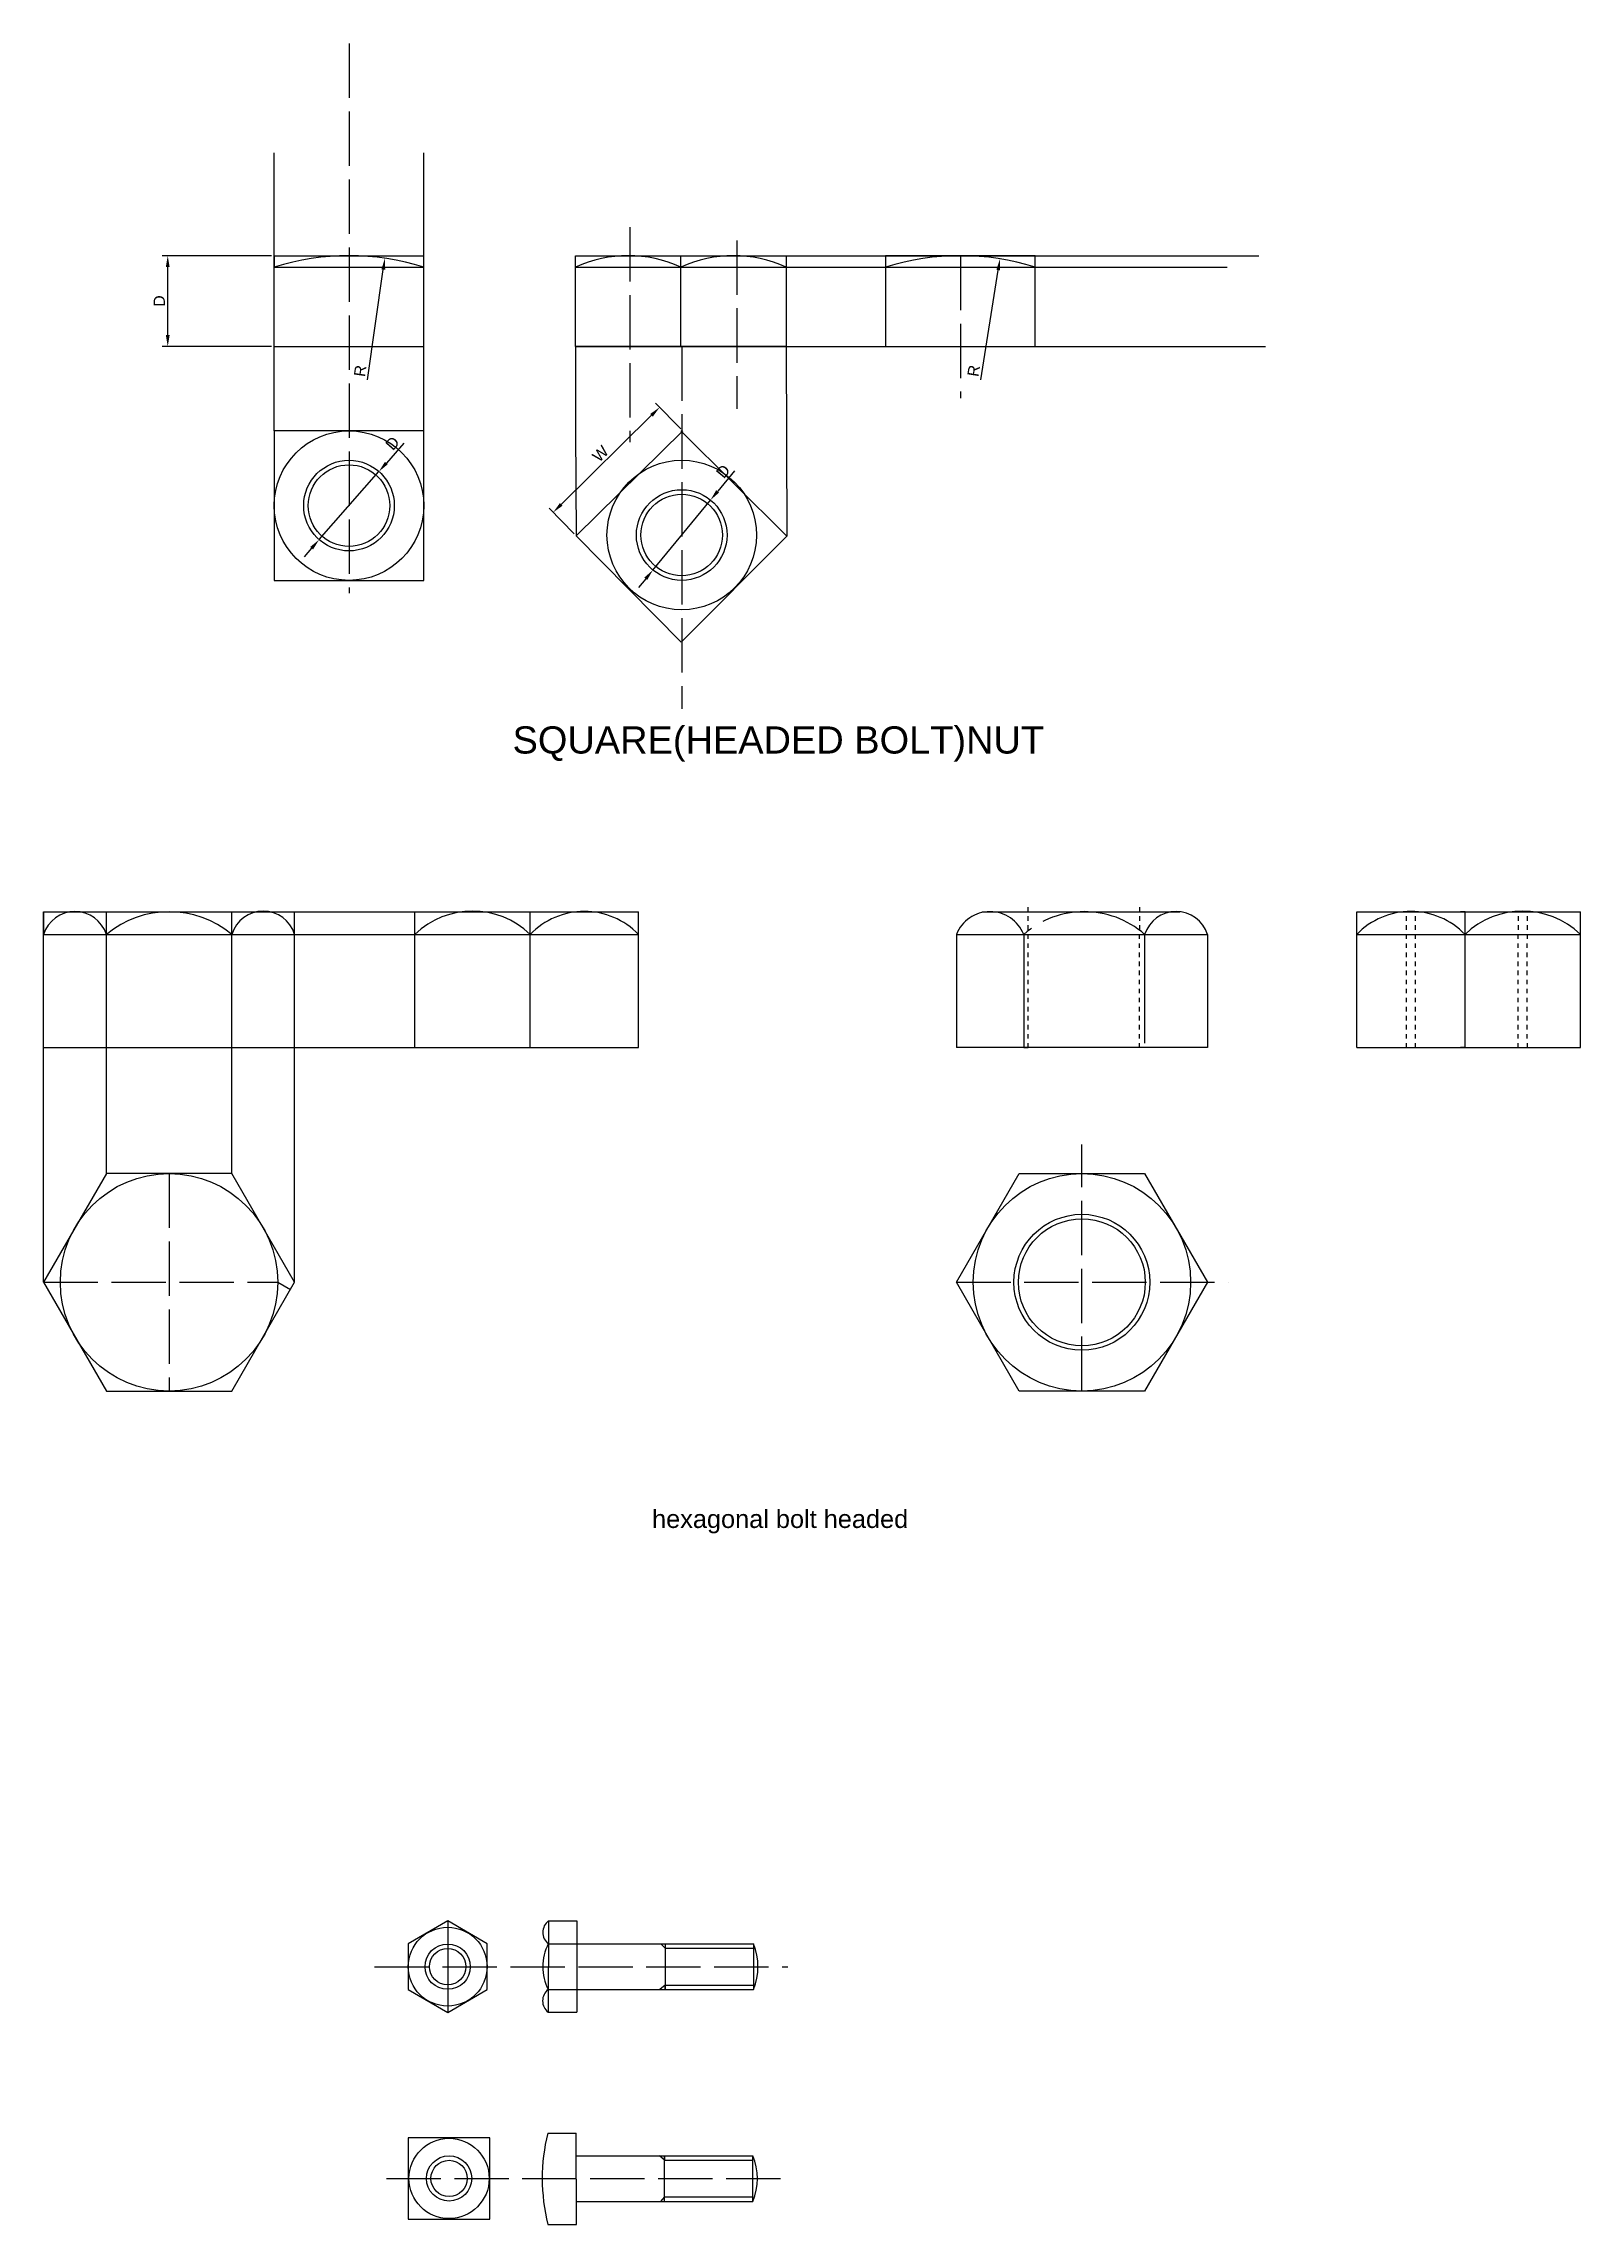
# Model space of a CAD drawing. Header units: millimetres. Extents: x 246 to 586, y 77 to 558.
import ezdxf

# ---------------------------------------------------------------- set-up
doc = ezdxf.new("R2010")
doc.units = ezdxf.units.MM
doc.linetypes.add('ACAD_ISO02W100', pattern=[15, 12, -3])
doc.linetypes.add('ACAD_ISO08W100', pattern=[36, 24, -3, 6, -3])
doc.styles.get("Standard").update_dxf_attribs({"font": 'arial.ttf'})
doc.dimstyles.new('ISO-25', dxfattribs={"dimtxt": 2.5, "dimasz": 2.5, "dimexe": 1.25, "dimexo": 0.625, "dimtad": 1, "dimtxsty": 'Standard', "dimcen": 2.5, "dimadec": 0, "dimazin": 0, "dimtfac": 1, "dimtmove": 0, "dimatfit": 3, "dimfxl": 1, "dimarcsym": 0})

# ---------------------------------------------------------------- blocks, each defined once
blk = doc.blocks.new('*D9')
at = {"color": 0, "lineweight": -2, "transparency": 16777216}
for p, q in [((296.63, 511.47), (272.49, 511.47)), ((273.74, 493.97), (273.74, 508.97)), ((296.63, 491.47), (272.49, 491.47))]:
    blk.add_line(p, q, dxfattribs=at)
at = {"color": 0, "transparency": 16777216}
for points in [[(273.32, 508.97), (274.16, 508.97), (273.74, 511.47)], [(273.32, 493.97), (274.16, 493.97), (273.74, 491.47)]]:
    blk.add_solid(points, dxfattribs=at)
at = {"layer": 'Defpoints', "color": 0, "transparency": 16777216}
for p in [(273.74, 511.47), (297.26, 511.47), (297.26, 491.47)]:
    blk.add_point(p, dxfattribs=at)
at = {"color": 0, "transparency": 16777216, "insert": (271.87, 501.47), "char_height": 2.5, "attachment_point": 5, "rotation": 90}
blk.add_mtext('D', dxfattribs=at)
blk = doc.blocks.new('*D10')
at = {"color": 0, "lineweight": -2, "transparency": 16777216}
for p, q in [((325.84, 470.09), (322, 465.72)), ((307.16, 448.81), (320.36, 463.84)), ((305.51, 446.93), (303.87, 445.05))]:
    blk.add_line(p, q, dxfattribs=at)
at = {"color": 0, "transparency": 16777216}
for points in [[(321.69, 465.99), (322.32, 465.45), (320.36, 463.84)], [(305.2, 447.2), (305.83, 446.66), (307.16, 448.81)]]:
    blk.add_solid(points, dxfattribs=at)
at = {"layer": 'Defpoints', "color": 0, "transparency": 16777216}
for p in [(320.36, 463.84), (307.16, 448.81)]:
    blk.add_point(p, dxfattribs=at)
at = {"color": 0, "transparency": 16777216, "insert": (323.34, 470.08), "char_height": 2.5, "attachment_point": 5, "rotation": 48.7289}
blk.add_mtext('D', dxfattribs=at)
blk = doc.blocks.new('*D11')
at = {"color": 0, "lineweight": -2, "transparency": 16777216}
for p, q in [((398.86, 463.97), (395.16, 459.48)), ((380.86, 442.11), (393.57, 457.55)), ((379.27, 440.18), (377.68, 438.25))]:
    blk.add_line(p, q, dxfattribs=at)
at = {"color": 0, "transparency": 16777216}
for points in [[(394.84, 459.75), (395.48, 459.22), (393.57, 457.55)], [(378.95, 440.44), (379.59, 439.91), (380.86, 442.11)]]:
    blk.add_solid(points, dxfattribs=at)
at = {"layer": 'Defpoints', "color": 0, "transparency": 16777216}
for p in [(393.57, 457.55), (380.86, 442.11)]:
    blk.add_point(p, dxfattribs=at)
at = {"color": 0, "transparency": 16777216, "insert": (396.35, 463.88), "char_height": 2.5, "attachment_point": 5, "rotation": 50.5435}
blk.add_mtext('D', dxfattribs=at)
blk = doc.blocks.new('*D12')
at = {"color": 0, "lineweight": -2, "transparency": 16777216}
for p, q in [((386.99, 473.29), (381.45, 478.9)), ((380.55, 476.26), (360.62, 456.59)), ((363.5, 450.11), (357.96, 455.73))]:
    blk.add_line(p, q, dxfattribs=at)
at = {"color": 0, "transparency": 16777216}
for points in [[(380.26, 476.55), (380.84, 475.96), (382.33, 478.01)], [(360.32, 456.89), (360.91, 456.3), (358.84, 454.84)]]:
    blk.add_solid(points, dxfattribs=at)
at = {"layer": 'Defpoints', "color": 0, "transparency": 16777216}
for p in [(387.43, 472.85), (358.84, 454.84), (363.94, 449.67)]:
    blk.add_point(p, dxfattribs=at)
at = {"color": 0, "transparency": 16777216, "insert": (369.27, 467.76), "char_height": 2.5, "attachment_point": 5, "rotation": 44.6164}
blk.add_mtext('W', dxfattribs=at)
blk = doc.blocks.new('*D8')
at = {"color": 0, "lineweight": -2, "transparency": 16777216}
blk.add_line((317.83, 484.08), (321.33, 508.43), dxfattribs=at)
at = {"color": 0, "transparency": 16777216}
blk.add_solid([(320.92, 508.49), (321.75, 508.37), (321.69, 510.91)], dxfattribs=at)
at = {"layer": 'Defpoints', "color": 0, "transparency": 16777216}
for p in [(321.69, 510.91), (313.76, 455.77)]:
    blk.add_point(p, dxfattribs=at)
at = {"color": 0, "transparency": 16777216, "insert": (316.22, 486.06), "char_height": 2.5, "attachment_point": 5, "rotation": 81.8149}
blk.add_mtext('R', dxfattribs=at)
blk = doc.blocks.new('*D13')
at = {"color": 0, "lineweight": -2, "transparency": 16777216}
blk.add_line((453.24, 484.09), (457.09, 508.31), dxfattribs=at)
at = {"color": 0, "transparency": 16777216}
blk.add_solid([(456.68, 508.38), (457.51, 508.25), (457.49, 510.78)], dxfattribs=at)
at = {"layer": 'Defpoints', "color": 0, "transparency": 16777216}
for p in [(457.49, 510.78), (448.74, 455.77)]:
    blk.add_point(p, dxfattribs=at)
at = {"color": 0, "transparency": 16777216, "insert": (451.66, 486.08), "char_height": 2.5, "attachment_point": 5, "rotation": 80.9644}
blk.add_mtext('R', dxfattribs=at)

msp = doc.modelspace()

# ---------------------------------------------------------------- linework, layer by layer
at = {"linetype": 'ACAD_ISO02W100'}
for p, q in [((313.76, 558.281), (313.76, 437.027)), ((375.736, 517.791), (375.736, 470.344)), ((399.381, 514.862), (399.381, 477.666)), ((448.739, 511.474), (448.739, 480.009)), ((387.215, 491.474), (387.215, 411.474)), ((475.563, 260.923), (475.563, 315.323)), ((274.044, 308.923), (274.044, 260.923)), ((246.331, 284.923), (298.044, 284.923)), ((447.85, 284.923), (507.871, 284.923)), ((319.394, 133.881), (410.618, 133.881)), ((322.017, 87.143), (410.685, 87.143))]:
    msp.add_line(p, q, dxfattribs=at)
for p, q in [((297.26, 472.825), (297.26, 534.193)), ((330.26, 472.825), (330.26, 534.193)), ((297.26, 511.474), (330.26, 511.474)), ((297.26, 511.474), (297.26, 508.974)), ((363.777, 511.474), (451.295, 511.474)), ((363.777, 511.474), (410.277, 511.474)), ((363.777, 491.474), (363.777, 511.474)), ((387.027, 491.474), (387.027, 511.474)), ((410.277, 511.474), (410.277, 491.474)), ((465.239, 511.474), (432.239, 511.474)), ((432.239, 511.474), (432.239, 491.474)), ((451.295, 511.474), (514.662, 511.474)), ((465.239, 491.474), (465.239, 511.474)), ((297.26, 508.974), (330.26, 508.974)), ((363.777, 508.974), (450.719, 508.974)), ((450.719, 508.974), (507.648, 508.974)), ((297.26, 491.474), (330.26, 491.474)), ((363.777, 491.474), (451.007, 491.474)), ((410.277, 491.474), (363.777, 491.474)), ((363.777, 491.474), (363.777, 472.825)), ((410.277, 491.474), (410.416, 449.545)), ((432.239, 491.474), (465.239, 491.474)), ((451.007, 491.474), (516.124, 491.474)), ((330.26, 472.825), (297.26, 472.825)), ((297.26, 472.825), (297.26, 439.825)), ((330.26, 439.825), (330.26, 472.825)), ((363.777, 472.825), (363.936, 449.669)), ((363.936, 449.669), (387.427, 472.847)), ((387.027, 472.825), (410.416, 449.545)), ((387.114, 426.179), (363.936, 449.669)), ((410.416, 449.545), (387.114, 426.179)), ((297.26, 439.825), (330.26, 439.825)), ((246.331, 284.923), (246.331, 366.703)), ((246.331, 366.703), (377.682, 366.703)), ((246.331, 366.703), (246.331, 361.703)), ((260.188, 308.923), (260.188, 366.703)), ((287.901, 308.923), (287.901, 366.703)), ((301.757, 284.923), (301.757, 366.703)), ((328.299, 336.703), (328.299, 366.703)), ((353.766, 336.703), (353.766, 366.703)), ((377.682, 336.703), (377.682, 366.703)), ((453.481, 366.703), (497.265, 366.703)), ((463.719, 366.703), (463.719, 367.703)), ((488.246, 367.703), (488.246, 366.703)), ((536.24, 336.703), (536.24, 366.703)), ((536.24, 366.703), (585.623, 366.703)), ((560.157, 366.703), (559.157, 366.703)), ((560.157, 336.703), (560.157, 366.703)), ((585.623, 336.703), (585.623, 366.703)), ((246.331, 361.703), (377.682, 361.703)), ((447.85, 361.703), (503.276, 361.703)), ((447.85, 361.703), (447.85, 336.703)), ((462.719, 361.703), (462.719, 336.703)), ((463.719, 364.703), (463.719, 365.703)), ((463.719, 362.703), (463.719, 363.703)), ((463.719, 360.703), (463.719, 361.703)), ((488.246, 365.703), (488.246, 364.703)), ((488.246, 363.703), (488.246, 362.703)), ((488.246, 360.703), (488.246, 361.703)), ((503.276, 361.703), (503.276, 336.703)), ((547.198, 364.703), (547.198, 365.703)), ((547.198, 362.703), (547.198, 363.703)), ((547.198, 360.703), (547.198, 361.703)), ((549.198, 364.703), (549.198, 365.703)), ((549.198, 362.703), (549.198, 363.703)), ((549.198, 360.703), (549.198, 361.703)), ((571.89, 365.703), (571.89, 364.703)), ((571.89, 363.703), (571.89, 362.703)), ((571.89, 360.703), (571.89, 361.703)), ((573.89, 365.703), (573.89, 364.703)), ((573.89, 363.703), (573.89, 362.703)), ((573.89, 361.703), (573.89, 360.703)), ((463.719, 358.703), (463.719, 359.703)), ((463.719, 356.703), (463.719, 357.703)), ((488.246, 358.703), (488.246, 359.703)), ((488.246, 356.703), (488.246, 357.703)), ((547.198, 358.703), (547.198, 359.703)), ((547.198, 356.703), (547.198, 357.703)), ((549.198, 358.703), (549.198, 359.703)), ((549.198, 356.703), (549.198, 357.703)), ((571.89, 358.703), (571.89, 359.703)), ((571.89, 356.703), (571.89, 357.703)), ((573.89, 358.703), (573.89, 359.703)), ((573.89, 356.703), (573.89, 357.703)), ((463.719, 354.703), (463.719, 355.703)), ((463.719, 352.703), (463.719, 353.703)), ((463.719, 350.703), (463.719, 351.703)), ((488.246, 354.703), (488.246, 355.703)), ((488.246, 352.703), (488.246, 353.703)), ((488.246, 350.703), (488.246, 351.703)), ((547.198, 354.703), (547.198, 355.703)), ((547.198, 352.703), (547.198, 353.703)), ((547.198, 350.703), (547.198, 351.703)), ((549.198, 354.703), (549.198, 355.703)), ((549.198, 352.703), (549.198, 353.703)), ((549.198, 350.703), (549.198, 351.703)), ((571.89, 354.703), (571.89, 355.703)), ((571.89, 352.703), (571.89, 353.703)), ((571.89, 350.703), (571.89, 351.703)), ((573.89, 354.703), (573.89, 355.703)), ((573.89, 352.703), (573.89, 353.703)), ((573.89, 350.703), (573.89, 351.703)), ((463.719, 348.703), (463.719, 349.703)), ((463.719, 346.703), (463.719, 347.703)), ((488.246, 348.703), (488.246, 349.703)), ((488.246, 346.703), (488.246, 347.703)), ((547.198, 348.703), (547.198, 349.703)), ((547.198, 346.703), (547.198, 347.703)), ((549.198, 348.703), (549.198, 349.703)), ((549.198, 346.703), (549.198, 347.703)), ((571.89, 348.703), (571.89, 349.703)), ((571.89, 346.703), (571.89, 347.703)), ((573.89, 348.703), (573.89, 349.703)), ((573.89, 346.703), (573.89, 347.703)), ((463.719, 344.703), (463.719, 345.703)), ((463.719, 342.703), (463.719, 343.703)), ((488.246, 344.703), (488.246, 345.703)), ((488.246, 342.703), (488.246, 343.703)), ((547.198, 344.703), (547.198, 345.703)), ((547.198, 342.703), (547.198, 343.703)), ((549.198, 344.703), (549.198, 345.703)), ((549.198, 342.703), (549.198, 343.703)), ((571.89, 344.703), (571.89, 345.703)), ((571.89, 342.703), (571.89, 343.703)), ((573.89, 344.703), (573.89, 345.703)), ((573.89, 342.703), (573.89, 343.703)), ((463.719, 340.703), (463.719, 341.703)), ((463.719, 338.703), (463.719, 339.703)), ((463.719, 336.703), (463.719, 337.703)), ((488.246, 340.703), (488.246, 341.703)), ((488.246, 338.703), (488.246, 339.703)), ((488.246, 336.703), (488.246, 337.703)), ((547.198, 340.703), (547.198, 341.703)), ((547.198, 338.703), (547.198, 339.703)), ((547.198, 336.703), (547.198, 337.703)), ((549.198, 340.703), (549.198, 341.703)), ((549.198, 338.703), (549.198, 339.703)), ((549.198, 336.703), (549.198, 337.703)), ((571.89, 340.703), (571.89, 341.703)), ((571.89, 338.703), (571.89, 339.703)), ((571.89, 336.703), (571.89, 337.703)), ((573.89, 340.703), (573.89, 341.703)), ((573.89, 338.703), (573.89, 339.703)), ((573.89, 337.703), (573.89, 336.703)), ((246.331, 336.703), (377.682, 336.703)), ((503.276, 336.703), (447.85, 336.703)), ((462.719, 336.703), (463.719, 336.703)), ((536.24, 336.703), (585.623, 336.703)), ((548.198, 336.703), (560.157, 336.703)), ((560.157, 336.703), (559.157, 336.703)), ((559.157, 336.703), (561.157, 336.703)), ((560.157, 336.703), (572.89, 336.703)), ((298.044, 284.923), (300.829, 283.316)), ((335.543, 143.881), (335.543, 123.881)), ((357.771, 143.984), (357.738, 123.845)), ((357.771, 143.984), (364.071, 143.984)), ((357.771, 143.984), (359.071, 143.984)), ((364.071, 143.984), (364.038, 123.834)), ((357.763, 138.933), (364.063, 138.933)), ((364.063, 138.933), (403.047, 138.933)), ((383.555, 137.933), (382.613, 138.933)), ((383.555, 138.933), (383.555, 128.83)), ((383.555, 138.933), (383.555, 136.933)), ((383.555, 138.933), (383.555, 137.933)), ((383.555, 137.933), (403.047, 137.933)), ((403.047, 138.933), (403.047, 128.83)), ((357.747, 128.83), (364.047, 128.83)), ((364.047, 128.83), (403.047, 128.83)), ((383.555, 129.83), (382.392, 128.83)), ((383.555, 128.83), (383.555, 129.83)), ((383.555, 129.83), (403.047, 129.83)), ((357.738, 123.845), (364.038, 123.834)), ((357.626, 97.146), (363.926, 97.156)), ((363.959, 77.007), (363.926, 97.156)), ((326.844, 96.143), (326.844, 78.143)), ((344.844, 96.143), (326.844, 96.143)), ((344.844, 78.143), (344.844, 96.143)), ((363.934, 92.161), (402.934, 92.161)), ((383.442, 91.161), (382.279, 92.161)), ((383.442, 82.058), (383.442, 92.161)), ((383.442, 92.161), (383.442, 91.161)), ((402.934, 82.058), (402.934, 92.161)), ((383.442, 91.161), (402.934, 91.161)), ((363.95, 82.058), (402.934, 82.058)), ((383.442, 83.058), (382.5, 82.058)), ((383.442, 82.058), (383.442, 84.058)), ((383.442, 82.058), (383.442, 83.058)), ((383.442, 83.058), (402.934, 83.058)), ((326.844, 78.143), (344.844, 78.143)), ((357.659, 77.007), (363.959, 77.007)), ((357.659, 77.007), (358.959, 77.007))]:
    msp.add_line(p, q)
at = {"linetype": 'ACAD_ISO08W100'}
msp.add_line((489.419, 361.703), (489.419, 336.703), dxfattribs=at)
at = {"linetype": 'ByBlock'}
msp.add_line((536.24, 361.703), (585.623, 361.703), dxfattribs=at)
for points in [[(287.901, 260.923), (301.757, 284.923), (287.901, 308.923), (260.188, 308.923), (246.331, 284.923), (260.188, 260.923)], [(461.707, 260.923), (447.85, 284.923), (461.707, 308.923), (489.419, 308.923), (503.276, 284.923), (489.419, 260.923)], [(326.794, 128.83), (335.543, 123.778), (344.292, 128.83), (344.292, 138.933), (335.543, 143.984), (326.794, 138.933)]]:
    msp.add_lwpolyline(points, close=True)
for centre, radius in [((313.76, 456.325), 16.5), ((313.76, 456.325), 10), ((313.76, 456.325), 9), ((387.215, 449.829), 16.5), ((387.215, 449.829), 10), ((387.215, 449.829), 9), ((274.044, 284.923), 24), ((475.563, 284.923), 24), ((475.563, 284.923), 15), ((475.563, 284.923), 14), ((335.543, 133.881), 8.699), ((335.543, 133.881), 5), ((335.543, 133.881), 4), ((335.844, 87.143), 8.856), ((335.844, 87.143), 5), ((335.844, 87.143), 4)]:
    msp.add_circle(centre, radius)
for centre, radius, start, end in [((313.76, 455.774), 55.7, 72.7687, 107.2313), ((375.402, 483.218), 28.258, 65.70772, 114.29228), ((398.652, 483.284), 28.198, 65.65253, 114.34747), ((448.739, 455.774), 55.7, 72.7687, 107.2313), ((253.26, 359.487), 7.274, 17.73574, 162.26426), ((274.044, 345.023), 21.685, 50.28356, 129.71644), ((294.829, 359.571), 7.249, 17.10276, 162.89724), ((341.033, 348.432), 18.392, 46.18489, 133.81511), ((365.724, 350.08), 16.676, 44.18659, 135.81341), ((496.348, 359.487), 7.274, 17.73574, 162.26426), ((548.198, 350.08), 16.676, 44.18659, 135.81341), ((572.89, 348.432), 18.392, 46.18489, 133.81511), ((287.901, 361.703), 1.607774677692186e-13, 217.13218, 296.56505), ((461.707, 361.703), 1.607774677692186e-13, 243.43495, 322.86782), ((359.788, 141.455), 3.234, 128.56201, 231.25066), ((367.787, 133.865), 11.232, 153.17889, 206.63379), ((390.788, 133.881), 13.259, 337.60462, 22.39538), ((359.613, 126.334), 3.116, 126.78849, 233.02419), ((398.247, 87.143), 41.834, 166.16576, 194.02157), ((390.675, 87.11), 13.259, 337.60462, 22.39538)]:
    msp.add_arc(centre, radius, start, end)
at = {"linetype": 'ACAD_ISO08W100'}
for centre, radius, start, end in [((455.285, 358.685), 8.024, 22.09618, 157.90382), ((476.069, 346.419), 20.294, 48.8639, 131.1361)]:
    msp.add_arc(centre, radius, start, end, dxfattribs=at)

# ---------------------------------------------------------------- texts
at = {"insert": (349.868, 407.607), "char_height": 6, "attachment_point": 1}
msp.add_mtext_dynamic_manual_height_columns('SQUARE(HEADED BOLT)NUT', width=231.23201, gutter_width=12.5, heights=[0], dxfattribs=at)
at = {"linetype": 'ByBlock', "insert": (380.669, 234.697), "char_height": 4, "attachment_point": 1}
msp.add_mtext_dynamic_manual_height_columns('hexagonal bolt headed', width=309.16148, gutter_width=12.5, heights=[0], dxfattribs=at)

# ---------------------------------------------------------------- dimensions: what is measured, and where the dimension line sits
dim = msp.add_linear_dim(base=(273.74, 511.474), p1=(297.26, 491.474), p2=(297.26, 511.474), angle=90, text='D', dimstyle='ISO-25')
dim.commit()
dim.dimension.update_dxf_attribs({"geometry": '*D9', "text_midpoint": (271.865, 501.474)})
for center, mpoint, picture, middle in [((313.76, 455.774), (321.69, 510.906), '*D8', (318.077, 485.79)), ((448.739, 455.774), (457.487, 510.783), '*D13', (453.513, 485.79))]:
    dim = msp.add_radius_dim(center=center, mpoint=mpoint, text='R', dimstyle='ISO-25')
    dim.commit()
    dim.dimension.update_dxf_attribs({"geometry": picture, "text_midpoint": middle, "dimtype": 164})
dim = msp.add_aligned_dim(p1=(387.427, 472.847), p2=(363.936, 449.669), distance=-7.26, text='W', dimstyle='ISO-25')
dim.commit()
dim.dimension.update_dxf_attribs({"geometry": '*D12', "text_midpoint": (369.266, 467.76)})
for p1, p2, picture, middle in [((307.163, 448.809), (320.356, 463.841), '*D10', (323.339, 470.082)), ((380.86, 442.108), (393.57, 457.55), '*D11', (396.354, 463.883))]:
    dim = msp.add_diameter_dim_2p(p1=p1, p2=p2, text='D', dimstyle='ISO-25')
    dim.commit()
    dim.dimension.update_dxf_attribs({"geometry": picture, "text_midpoint": middle})

doc.saveas('drawing.dxf')
